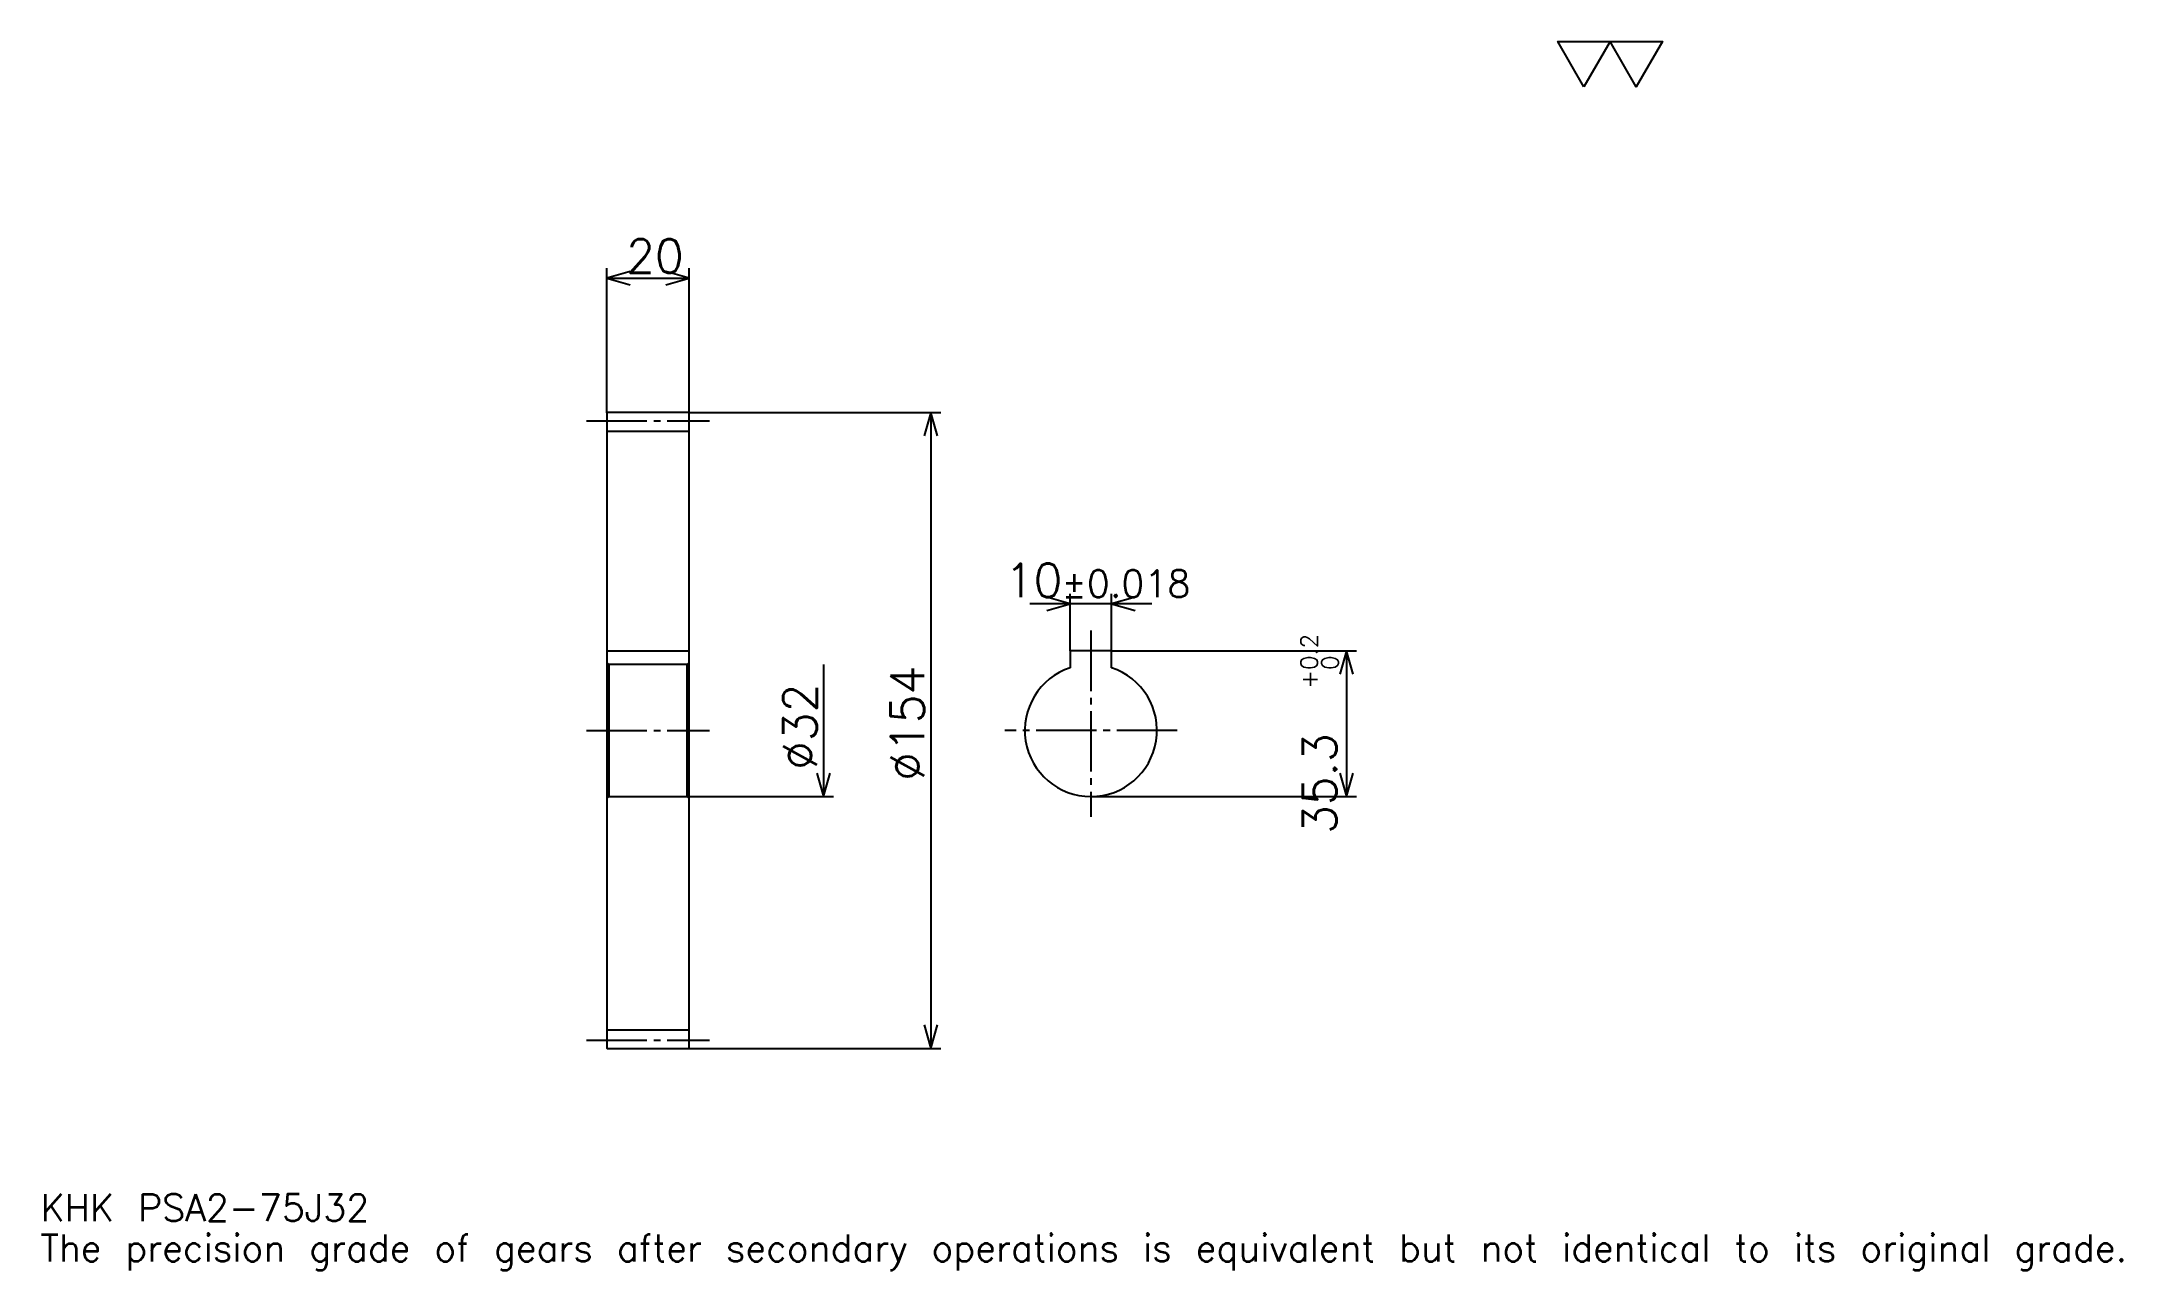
# Model space of a CAD drawing. Extents: x 17 to 520, y 6 to 303.
import ezdxf

# ---------------------------------------------------------------- set-up
doc = ezdxf.new("R2010")
doc.units = 0
doc.linetypes.add('DASHDOT', pattern=[19.5, 14.625, -1.625, 1.625, -1.625])
doc.layers.get('0').update_dxf_attribs({"linetype": 'CONTINUOUS'})
doc.layers.add('DASHDOT', color=6, linetype='DASHDOT')
doc.styles.add('KANJI', font='TXT', dxfattribs={"bigfont": 'BIGFONT'})

msp = doc.modelspace()

# ---------------------------------------------------------------- linework, layer by layer
at = {"color": 5}
for p, q in [((153.375, 213.6875), (153.375, 248.625)), ((173.375, 213.6875), (173.375, 248.625)), ((153.375, 246.1875), (173.375, 246.1875)), ((153.375, 213.587494), (153.375, 213.6875)), ((173.274994, 213.6875), (173.375, 213.6875)), ((173.375, 213.6875), (234.3125, 213.6875)), ((173.375, 213.587494), (173.375, 213.6875)), ((231.875, 213.6875), (231.875, 59.6875)), ((285.375, 167.362503), (255.875, 167.362503)), ((265.625, 155.987503), (265.625, 169.800003)), ((275.625, 155.987503), (275.625, 169.800003)), ((205.875, 152.6875), (205.875, 120.6875)), ((275.625, 155.987503), (334.9375, 155.987503)), ((332.5, 155.987503), (332.5, 120.6875)), ((173.375, 120.6875), (208.3125, 120.6875)), ((270.625, 120.6875), (334.9375, 120.6875)), ((173.274994, 59.6875), (173.375, 59.6875)), ((173.375, 59.6875), (234.3125, 59.6875))]:
    msp.add_line(p, q, dxfattribs=at)
at = {"color": 4}
for p, q in [((153.375, 209.1875), (173.375, 209.1875)), ((153.375, 155.987503), (173.375, 155.987503)), ((173.375, 153.1875), (172.875, 152.6875)), ((153.375, 120.1875), (153.875, 120.6875)), ((173.375, 120.1875), (172.875, 120.6875)), ((153.375, 64.1875), (173.375, 64.1875))]:
    msp.add_line(p, q, dxfattribs=at)
at = {"color": 7}
msp.add_lwpolyline([(390, 292.5), (383.662506, 303.484985), (409.012512, 303.484985), (402.674988, 292.5), (396.337494, 303.484985), (390, 292.5)], dxfattribs=at)
at = {"color": 5}
for points in [[(159.0625, 247.8125), (153.375, 246.1875), (159.0625, 244.5625)], [(167.6875, 244.5625), (173.375, 246.1875), (167.6875, 247.8125)], [(233.5, 208), (231.875, 213.6875), (230.25, 208)], [(259.9375, 165.737503), (265.625, 167.362503), (259.9375, 168.987503)], [(281.3125, 168.987503), (275.625, 167.362503), (281.3125, 165.737503)], [(334.125, 150.300003), (332.5, 155.987503), (330.875, 150.300003)], [(204.25, 126.375), (205.875, 120.6875), (207.5, 126.375)], [(330.875, 126.375), (332.5, 120.6875), (334.125, 126.375)], [(230.25, 65.375), (231.875, 59.6875), (233.5, 65.375)]]:
    msp.add_lwpolyline(points, dxfattribs=at)
at = {"color": 4}
for points in [[(153.375, 120.1875), (153.375, 59.787498), (153.475006, 59.6875), (173.274994, 59.6875), (173.375, 59.787498), (173.375, 213.587494), (173.274994, 213.6875), (153.475006, 213.6875), (153.375, 213.587494), (153.375, 120.1875)], [(153.375, 153.1875), (153.875, 152.6875), (153.875, 120.6875), (172.875, 120.6875), (172.875, 152.6875), (153.875, 152.6875)], [(275.625, 151.886185), (275.625, 155.987503), (265.625, 155.987503), (265.625, 151.886185)]]:
    msp.add_lwpolyline(points, dxfattribs=at)
msp.add_arc((270.625, 136.6875), 16, 108.20995733, 71.79004267, dxfattribs=at)
at = {"layer": 'DASHDOT', "color": 7}
for p, q in [((148.5, 211.6875), (178.25, 211.6875)), ((270.625, 160.862503), (270.625, 115.8125)), ((148.5, 136.6875), (178.25, 136.6875)), ((291.5, 136.6875), (249.75, 136.6875)), ((148.5, 61.6875), (178.25, 61.6875))]:
    msp.add_line(p, q, dxfattribs=at)

# ---------------------------------------------------------------- texts
at = {"color": 7, "style": 'KANJI'}
for s, height, p in [('20', 8.125, (158.09375, 247.487503)), ('10', 8.125, (249.790894, 168.987503)), ('%%p0.018', 6.5, (263.521149, 168.987503)), ('KHK PSA2-75J32', 6.5, (16.25, 17.875)), ('The precision grade of gears after secondary operations is equivalent but not identical to its original grade.', 6.5, (16.25, 8.125))]:
    msp.add_text(s, height=height, dxfattribs=at).set_placement(p)
for s, height, p in [('0.2', 4.0625, (325.512512, 151.358429)), ('%%c154', 8.125, (230.25, 124.5)), ('0', 4.0625, (330.549988, 151.358429)), ('%%c32', 8.125, (204.25, 127.140625)), ('+', 4.0625, (325.512512, 146.808426)), ('35.3', 8.125, (330.0625, 111.640213))]:
    msp.add_text(s, height=height, rotation=90, dxfattribs=at).set_placement(p)

doc.saveas('drawing.dxf')
